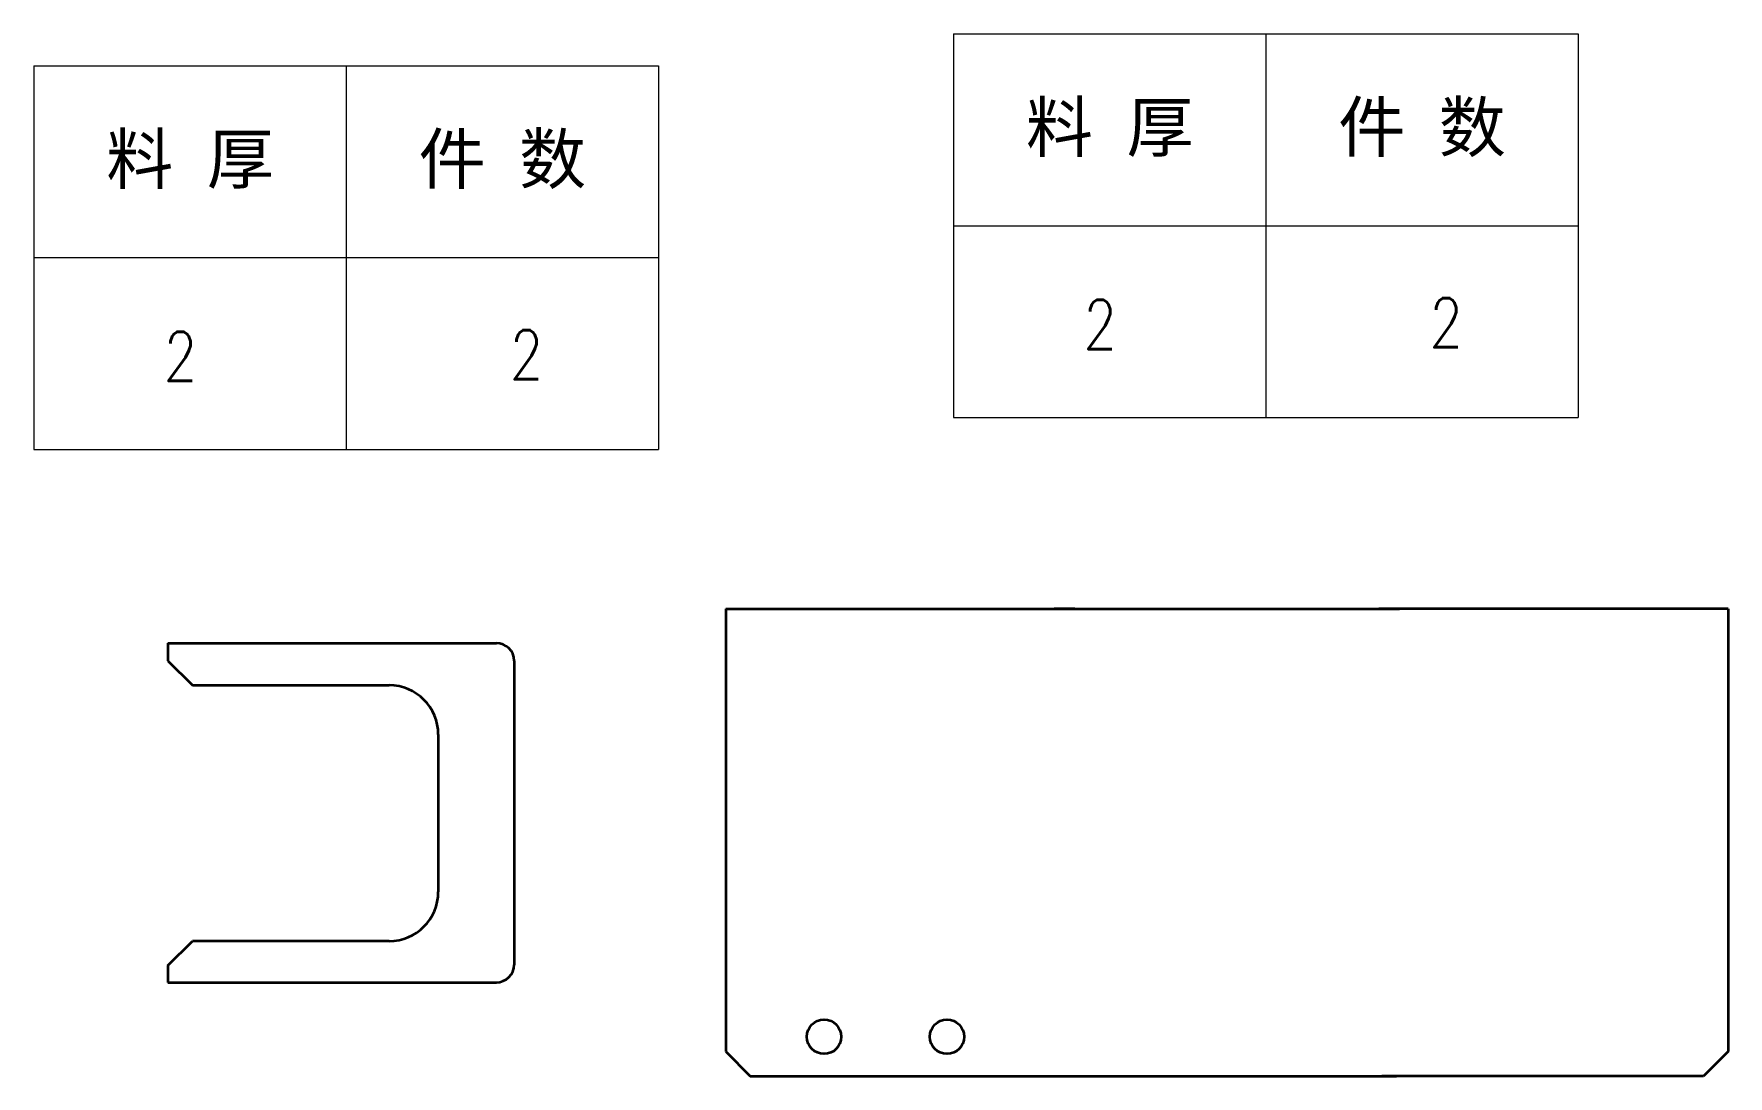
# Model space of a CAD drawing. Header units: millimetres. Extents: x 1333 to 359964, y -52803 to -5704.
# Drawn here: x 161103.7 to 161448.1, y -34233.9 to -34021.9 of the extents above; entities that cross this region are included whole.
import ezdxf
from ezdxf.enums import TextEntityAlignment as Align

# ---------------------------------------------------------------- set-up
doc = ezdxf.new("R2010")
doc.units = ezdxf.units.MM
doc.header["$LTSCALE"] = 0.5
doc.layers.add('标注线', color=3, linetype='Continuous', lineweight=18)
doc.layers.add('粗实线', color=7, linetype='Continuous', lineweight=35)
doc.styles.add('DIM', font='romans.shx', dxfattribs={"width": 0.8, "bigfont": 'bigfont.shx'})
doc.styles.get("Standard").update_dxf_attribs({"font": 'simplex.shx'})

# ---------------------------------------------------------------- blocks, each defined once
blk = doc.blocks.new('*T481')
at = {"color": 0, "linetype": 'ByBlock', "lineweight": -2, "transparency": 16777216}
for p, q in [((0, 0), (127, 0)), ((0, 0), (0, -78)), ((63.5, 0), (63.5, -78)), ((127, 0), (127, -78)), ((0, -39), (127, -39)), ((0, -78), (127, -78))]:
    blk.add_line(p, q, dxfattribs=at)
at = {"color": 0, "transparency": 16777216, "char_height": 10, "width": 60.5, "attachment_point": 5}
for s, insert in [('{\\fSimSun|b0|i0|c134|p2;料 厚}', (31.75, -19.5)), ('{\\fSimSun|b0|i0|c134|p2;件 数}', (95.25, -19.5))]:
    blk.add_mtext(s, dxfattribs=dict(at, insert=insert))
blk = doc.blocks.new('拆图参数')
blk.add_blockref('*T481', (-63.5, 78))
at = {"style": 'DIM', "width": 0.8}
blk.add_attdef('1', text='', height=10, dxfattribs=at).set_placement((36.65, 19.27), align=Align.MIDDLE_CENTER)
blk.add_attdef('6', text='', height=10, dxfattribs=at).set_placement((-37.13, 18.91), align=Align.MIDDLE_LEFT)

msp = doc.modelspace()

# ---------------------------------------------------------------- linework, layer by layer
at = {"layer": '粗实线', "lineweight": 35}
for p, q in [((161244.342, -34138.853), (161311.142, -34138.853)), ((161244.342, -34138.853), (161244.342, -34228.853)), ((161244.342, -34138.853), (161311.142, -34138.853)), ((161315.342, -34138.853), (161377.142, -34138.853)), ((161315.342, -34138.853), (161377.142, -34138.853)), ((161448.142, -34138.853), (161381.342, -34138.853)), ((161448.142, -34138.853), (161381.342, -34138.853)), ((161448.142, -34138.853), (161448.142, -34228.853)), ((161130.92, -34145.795), (161197.72, -34145.795)), ((161201.32, -34149.395), (161201.32, -34211.195)), ((161135.92, -34154.395), (161175.92, -34154.395)), ((161185.92, -34164.395), (161185.92, -34196.395)), ((161175.92, -34206.395), (161135.92, -34206.395)), ((161135.92, -34214.795), (161197.72, -34214.795)), ((161249.342, -34233.853), (161311.142, -34233.853)), ((161315.342, -34233.853), (161377.142, -34233.853)), ((161443.142, -34233.853), (161381.342, -34233.853))]:
    msp.add_line(p, q, dxfattribs=at)
at = {"layer": '粗实线', "lineweight": 35, "ltscale": 0.09}
for p, q in [((161311.142, -34138.853), (161314.742, -34138.853)), ((161314.742, -34138.853), (161311.142, -34138.853)), ((161311.742, -34138.853), (161315.342, -34138.853)), ((161315.342, -34138.853), (161311.742, -34138.853)), ((161377.142, -34138.853), (161380.742, -34138.853)), ((161380.742, -34138.853), (161377.142, -34138.853)), ((161381.342, -34138.853), (161377.742, -34138.853)), ((161377.742, -34138.853), (161381.342, -34138.853)), ((161130.92, -34145.795), (161130.92, -34149.395)), ((161311.142, -34233.853), (161314.742, -34233.853)), ((161311.742, -34233.853), (161315.342, -34233.853)), ((161377.142, -34233.853), (161380.742, -34233.853)), ((161381.342, -34233.853), (161377.742, -34233.853))]:
    msp.add_line(p, q, dxfattribs=at)
at = {"layer": '粗实线', "lineweight": 35, "ltscale": 0.176777}
for p, q in [((161130.92, -34149.395), (161135.92, -34154.395)), ((161130.92, -34211.395), (161135.92, -34206.395)), ((161244.342, -34228.853), (161249.342, -34233.853)), ((161448.142, -34228.853), (161443.142, -34233.853))]:
    msp.add_line(p, q, dxfattribs=at)
at = {"layer": '粗实线', "lineweight": 35, "ltscale": 0.085}
msp.add_line((161130.92, -34211.395), (161130.92, -34214.795), dxfattribs=at)
at = {"layer": '粗实线', "lineweight": 35, "ltscale": 0.125}
msp.add_line((161130.92, -34214.795), (161135.92, -34214.795), dxfattribs=at)
at = {"layer": '粗实线', "lineweight": 35}
for centre in [(161264.342, -34225.853), (161289.342, -34225.853)]:
    msp.add_circle(centre, 3.5, dxfattribs=at)
for centre, radius, start, end in [((161197.72, -34149.395), 3.6, 0, 90), ((161175.92, -34164.395), 10, 360, 90), ((161175.92, -34196.395), 10, 270, 0), ((161197.72, -34211.195), 3.6, 270, 0)]:
    msp.add_arc(centre, radius, start, end, dxfattribs=at)

# ---------------------------------------------------------------- block references
at = {"layer": '标注线'}
for p in [(161354.171, -34099.947), (161167.196, -34106.428)]:
    msp.add_blockref('拆图参数', p, dxfattribs=at).add_auto_attribs({'1': '2', '6': '2'})

doc.saveas('drawing.dxf')
